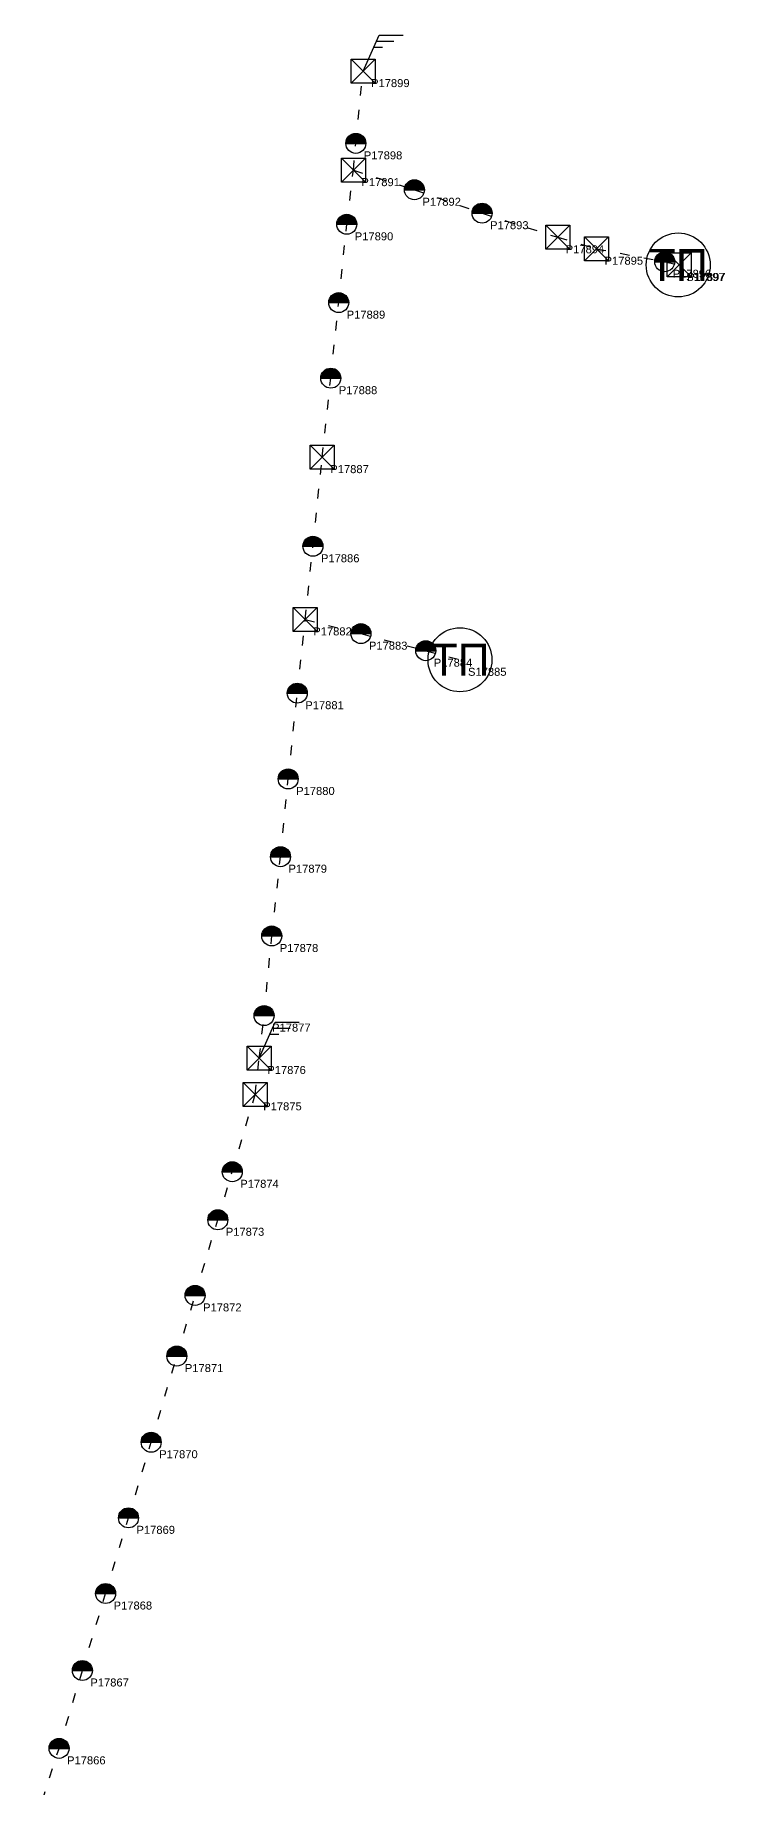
# Model space of a CAD drawing. Header units: metres. Extents: x 312632 to 319211, y 4832388 to 4836797.
# Drawn here: x 318348 to 319211, y 4834606 to 4836797 of the extents above; entities that cross this region are included whole.
import ezdxf
from ezdxf.enums import TextEntityAlignment as Align

# ---------------------------------------------------------------- set-up
doc = ezdxf.new("R2010")
doc.units = ezdxf.units.M
doc.header["$MEASUREMENT"] = 0
doc.linetypes.add('ACAD_ISO03W100', pattern=[30, 12, -18])
for name, color, linetype, lineweight in [('1_4', 7, 'Continuous', 25), ('21_2', 200, 'ACAD_ISO03W100', 25), ('28_2', 7, 'Continuous', 25), ('28_3', 7, 'Continuous', 25), ('57_2', 7, 'Continuous', 30), ('8_1', 140, 'Continuous', 25)]:
    doc.layers.add(name, color=color, linetype=linetype, lineweight=lineweight)
doc.styles.get("Standard").update_dxf_attribs({"font": 'arial.ttf', "height": 2})

# ---------------------------------------------------------------- blocks, each defined once
blk = doc.blocks.new('PYLON-MV-28_2')
at = {"layer": '28_2'}
blk.add_hatch(color=256, dxfattribs=at).paths.add_polyline_path([(-1.25, 0), (1.25, 0, 1)])
blk.add_line((-1.25, 0), (1.25, 0), dxfattribs=at)
blk.add_circle((0, 0), 1.25, dxfattribs=at)
blk.add_attdef('FIELD_ID', (2.57, 0), '', height=2, dxfattribs=at)
blk = doc.blocks.new('PYLON-MV-28_3')
at = {"layer": '28_3'}
blk.add_lwpolyline([(-1.5, 1.5), (1.5, 1.5), (1.5, -1.5), (-1.5, -1.5)], close=True, dxfattribs=at)
for points in [[(-1.5, 1.5), (1.5, -1.5)], [(-1.5, -1.5), (1.5, 1.5)]]:
    blk.add_lwpolyline(points, dxfattribs=at)
blk.add_attdef('FIELD_ID', (2.57, 0), '', height=2, dxfattribs=at)
blk = doc.blocks.new('TP-1_4')
at = {"layer": '1_4'}
blk.add_circle((0, 0), 4, dxfattribs=at)
at = {"layer": '1_4', "insert": (0, 0), "char_height": 4, "attachment_point": 5}
blk.add_mtext_dynamic_manual_height_columns('ТП', width=5.0652, gutter_width=75, heights=[0], dxfattribs=at)
at = {"layer": '1_4'}
blk.add_attdef('FIELD_ID', (4.98, 0.01), '', height=4, dxfattribs=at)
blk = doc.blocks.new('SECTIONALIZER-8_1')
at = {"layer": '8_1'}
for points in [[(0, 0), (2, 4.5)], [(2, 4.5), (5, 4.5)], [(1.33, 3), (2.43, 3)], [(1.67, 3.75), (3.86, 3.75)]]:
    blk.add_lwpolyline(points, dxfattribs=at)

msp = doc.modelspace()

# ---------------------------------------------------------------- linework, layer by layer
at = {"layer": '21_2'}
for points in [[(318746.3, 4836628.3), (318749.3, 4836661.8), (318758.4, 4836752.1)], [(318686.1, 4836066.8), (318695.7, 4836158.2), (318707.4, 4836269.6), (318718, 4836368.3), (318727.9, 4836462.7), (318738, 4836560.6), (318746.3, 4836628.3)], [(318746.3, 4836628.3), (318822.6, 4836603.8), (318907.2, 4836574.5), (319001.8, 4836544.4), (319050.4, 4836530.1), (319135.6, 4836513.8), (319153.5, 4836509.8)], [(318628.6, 4835518.6), (318634.6, 4835571.6), (318644.2, 4835671.1), (318655.1, 4835770.2), (318664.7, 4835867.4), (318676.1, 4835974.6), (318686.1, 4836066.8)], [(318686.1, 4836066.8), (318755.7, 4836049), (318836.8, 4836027.7), (318879.6, 4836016.3)], [(318348.1, 4834562), (318378.2, 4834655.8), (318407.3, 4834753.1), (318436.4, 4834849.3), (318465, 4834943.9), (318493.4, 4835038.4), (318525.5, 4835146.1), (318548.3, 4835221.9), (318576.7, 4835316.4), (318594.8, 4835376.4), (318623.5, 4835473.2), (318628.6, 4835518.6)]]:
    msp.add_lwpolyline(points, dxfattribs=at)

# ---------------------------------------------------------------- block references
at = {"layer": '1_4', "xscale": 10, "yscale": 10}
for p in [(319152.5, 4836509.8), (318879.6, 4836016.3)]:
    msp.add_blockref('TP-1_4', p, dxfattribs=at)
at = {"layer": '28_2', "xscale": 10, "yscale": 10}
for p in [(318749.3, 4836661.8), (318822.6, 4836603.8), (318907.2, 4836574.5), (318738, 4836560.6), (319135.6, 4836513.8), (318727.9, 4836462.7), (318718, 4836368.3), (318695.7, 4836158.2), (318755.7, 4836049), (318836.8, 4836027.7), (318676.1, 4835974.6), (318664.7, 4835867.4), (318655.1, 4835770.2), (318644.2, 4835671.1), (318634.6, 4835571.6), (318594.8, 4835376.4), (318576.7, 4835316.4), (318548.3, 4835221.9), (318525.5, 4835146.1), (318493.4, 4835038.4), (318465, 4834943.9), (318436.4, 4834849.3), (318407.3, 4834753.1), (318378.2, 4834655.8)]:
    msp.add_blockref('PYLON-MV-28_2', p, dxfattribs=at)
at = {"layer": '28_3', "xscale": 10, "yscale": 10}
for p in [(318758.4, 4836752.1), (318746.3, 4836628.3), (319001.8, 4836544.4), (319050.4, 4836530.1), (319153.5, 4836509.8), (318707.4, 4836269.6), (318686.1, 4836066.8), (318628.6, 4835518.6), (318623.5, 4835473.2)]:
    msp.add_blockref('PYLON-MV-28_3', p, dxfattribs=at)
at = {"layer": '8_1', "xscale": 10, "yscale": 10}
for p in [(318758.4, 4836752.1), (318628.6, 4835518.6)]:
    msp.add_blockref('SECTIONALIZER-8_1', p, dxfattribs=at)

# ---------------------------------------------------------------- texts
at = {"layer": '57_2'}
for s, p in [('P17899', (318768.4, 4836742.1)), ('P17898', (318759.3, 4836651.8)), ('P17891', (318756.3, 4836618.3)), ('P17892', (318832.6, 4836593.8)), ('P17893', (318917.2, 4836564.5)), ('P17890', (318748, 4836550.6)), ('P17894', (319011.8, 4836534.4)), ('P17895', (319060.4, 4836520.1)), ('P17896', (319145.6, 4836503.8)), ('S17897', (319162.5, 4836499.8)), ('P17897', (319163.5, 4836499.8)), ('P17889', (318737.9, 4836452.7)), ('P17888', (318728, 4836358.3)), ('P17887', (318717.4, 4836259.6)), ('P17886', (318705.7, 4836148.2)), ('P17882', (318696.1, 4836056.8)), ('P17883', (318765.7, 4836039)), ('P17884', (318846.8, 4836017.7)), ('S17885', (318889.6, 4836006.3)), ('P17881', (318686.1, 4835964.6)), ('P17880', (318674.7, 4835857.4)), ('P17879', (318665.1, 4835760.2)), ('P17878', (318654.2, 4835661.1)), ('P17877', (318644.6, 4835561.6)), ('P17876', (318638.6, 4835508.6)), ('P17875', (318633.5, 4835463.2)), ('P17874', (318604.8, 4835366.4)), ('P17873', (318586.7, 4835306.4)), ('P17872', (318558.3, 4835211.9)), ('P17871', (318535.5, 4835136.1)), ('P17870', (318503.4, 4835028.4)), ('P17869', (318475, 4834933.9)), ('P17868', (318446.4, 4834839.3)), ('P17867', (318417.3, 4834743.1)), ('P17866', (318388.2, 4834645.8))]:
    msp.add_text(s, height=10, dxfattribs=at).set_placement(p, align=Align.TOP_LEFT)

doc.saveas('drawing.dxf')
